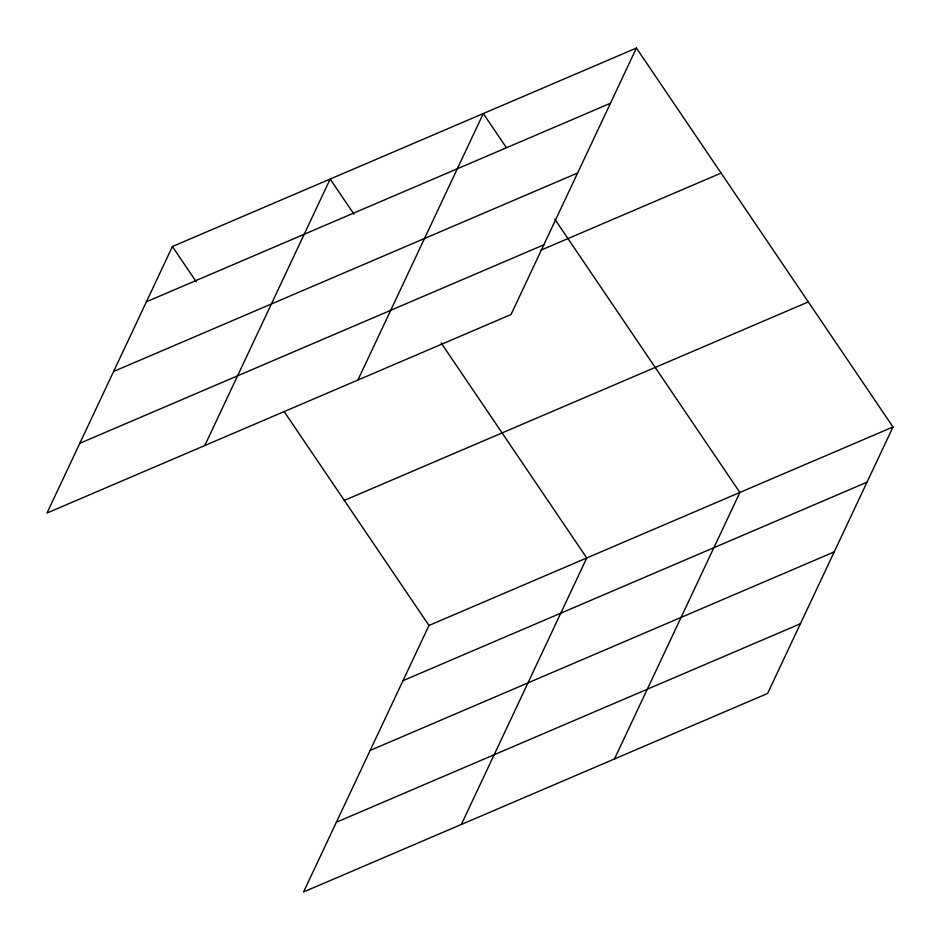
<?xml version="1.0" encoding="UTF-8"?>
<svg xmlns="http://www.w3.org/2000/svg" width="940" height="940" viewBox="0 0 940 940"><rect width="100%" height="100%" fill="white"/><g stroke="black" fill="none" stroke-linecap="round" stroke-linejoin="round"><path stroke-width="1.41" d="M636.427 48.046L172.408 246.538L47 513.029L511.019 314.548L636.427 48.046L893 426.971L767.592 693.462L303.573 891.954L428.981 625.452L893 426.971M204.767 445.548L330.175 179.047L354.016 214.261M357.893 380.042L483.301 113.552L506.319 147.545M461.34 824.462L586.748 557.972L441.177 342.982M614.466 758.968L739.874 492.466L554.812 219.173M146.417 301.764L610.436 103.271M113.611 371.476L577.63 172.995M79.806 443.316L543.825 244.823M541.099 250.087L721.098 173.089M344.31 500.409L808.33 301.928M402.99 680.678L867.009 482.197M370.184 750.402L834.203 551.909M336.379 822.23L800.398 623.749M172.408 246.538L196.249 281.742M284.233 411.685L428.981 625.452"/></g></svg>
